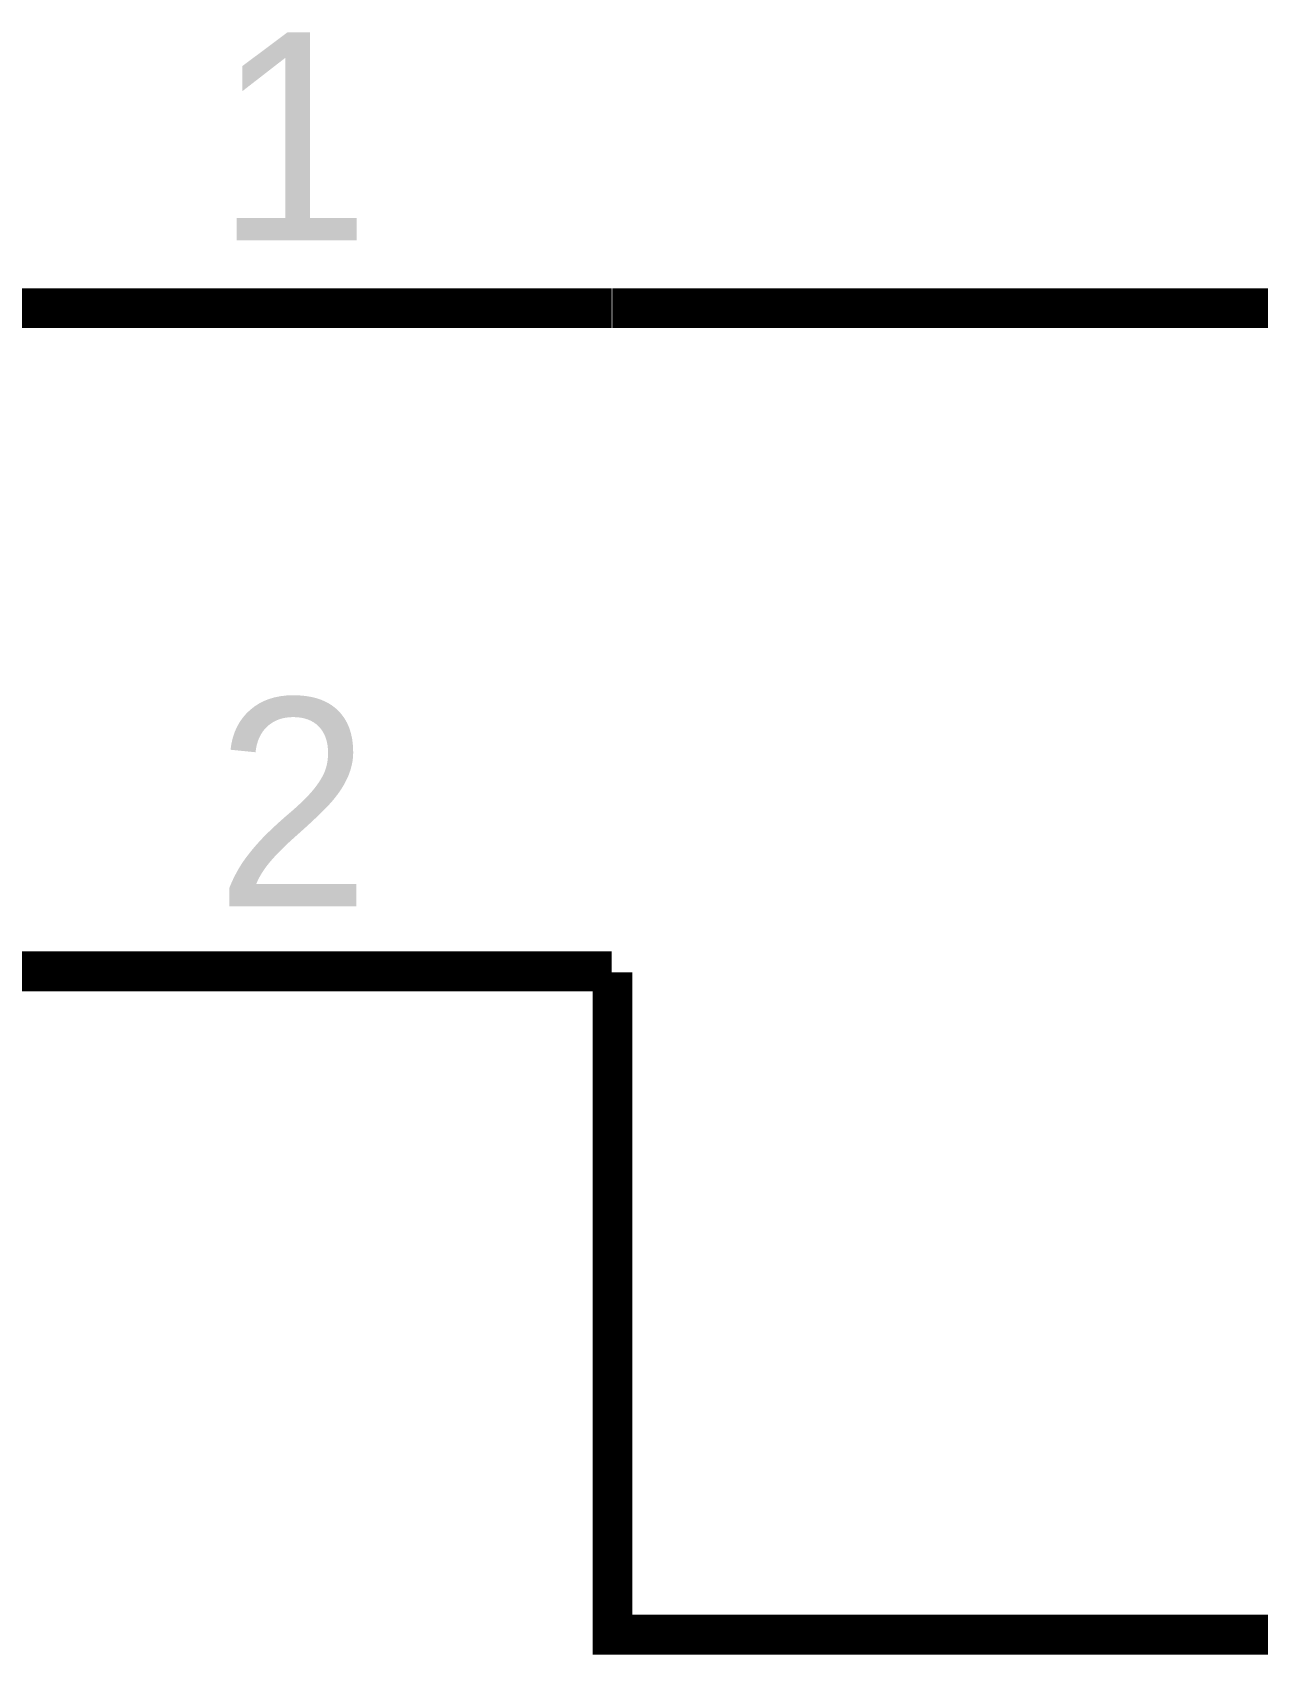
# Model space of a CAD drawing. Header units: inches. Extents: x 0 to 841, y 0 to 594.
# Drawn here: x 193.14 to 202.37, y 564.85 to 577.07 of the extents above; entities that cross this region are included whole.
import ezdxf

# ---------------------------------------------------------------- set-up
doc = ezdxf.new("R2010")
doc.units = ezdxf.units.IN
doc.layers.add('Sheet', color=255, linetype='Continuous')

msp = doc.modelspace()

# ---------------------------------------------------------------- linework, layer by layer
at = {"layer": 'Sheet'}
for points in [[(192.501, 574.99, 0.3, 0.3, 0), (197.505, 574.99, 0.3, 0.3, 0)], [(237.505, 574.99, 0.3, 0.3, 0), (235.009, 574.99, 0.3, 0.3, 0), (222.505, 574.99, 0.3, 0.3, 0), (210.002, 574.99, 0.3, 0.3, 0), (197.511, 574.99, 0.3, 0.3, 0)], [(192.501, 569.993, 0.3, 0.3, 0), (197.505, 569.993, 0.3, 0.3, 0)], [(235.009, 564.995, 0.3, 0.3, 0), (222.505, 564.995, 0.3, 0.3, 0), (210.002, 564.995, 0.3, 0.3, 0), (197.511, 564.995, 0.3, 0.3, 0), (197.511, 569.986, 0.3, 0.3, 0)]]:
    msp.add_lwpolyline(points, format="xyseb", dxfattribs=at)

# ---------------------------------------------------------------- texts
for s, p in [('1', (194.519, 575.5)), ('2', (194.519, 570.482))]:
    msp.add_text(s, height=1.568, dxfattribs=at).set_placement(p)

doc.saveas('drawing.dxf')
